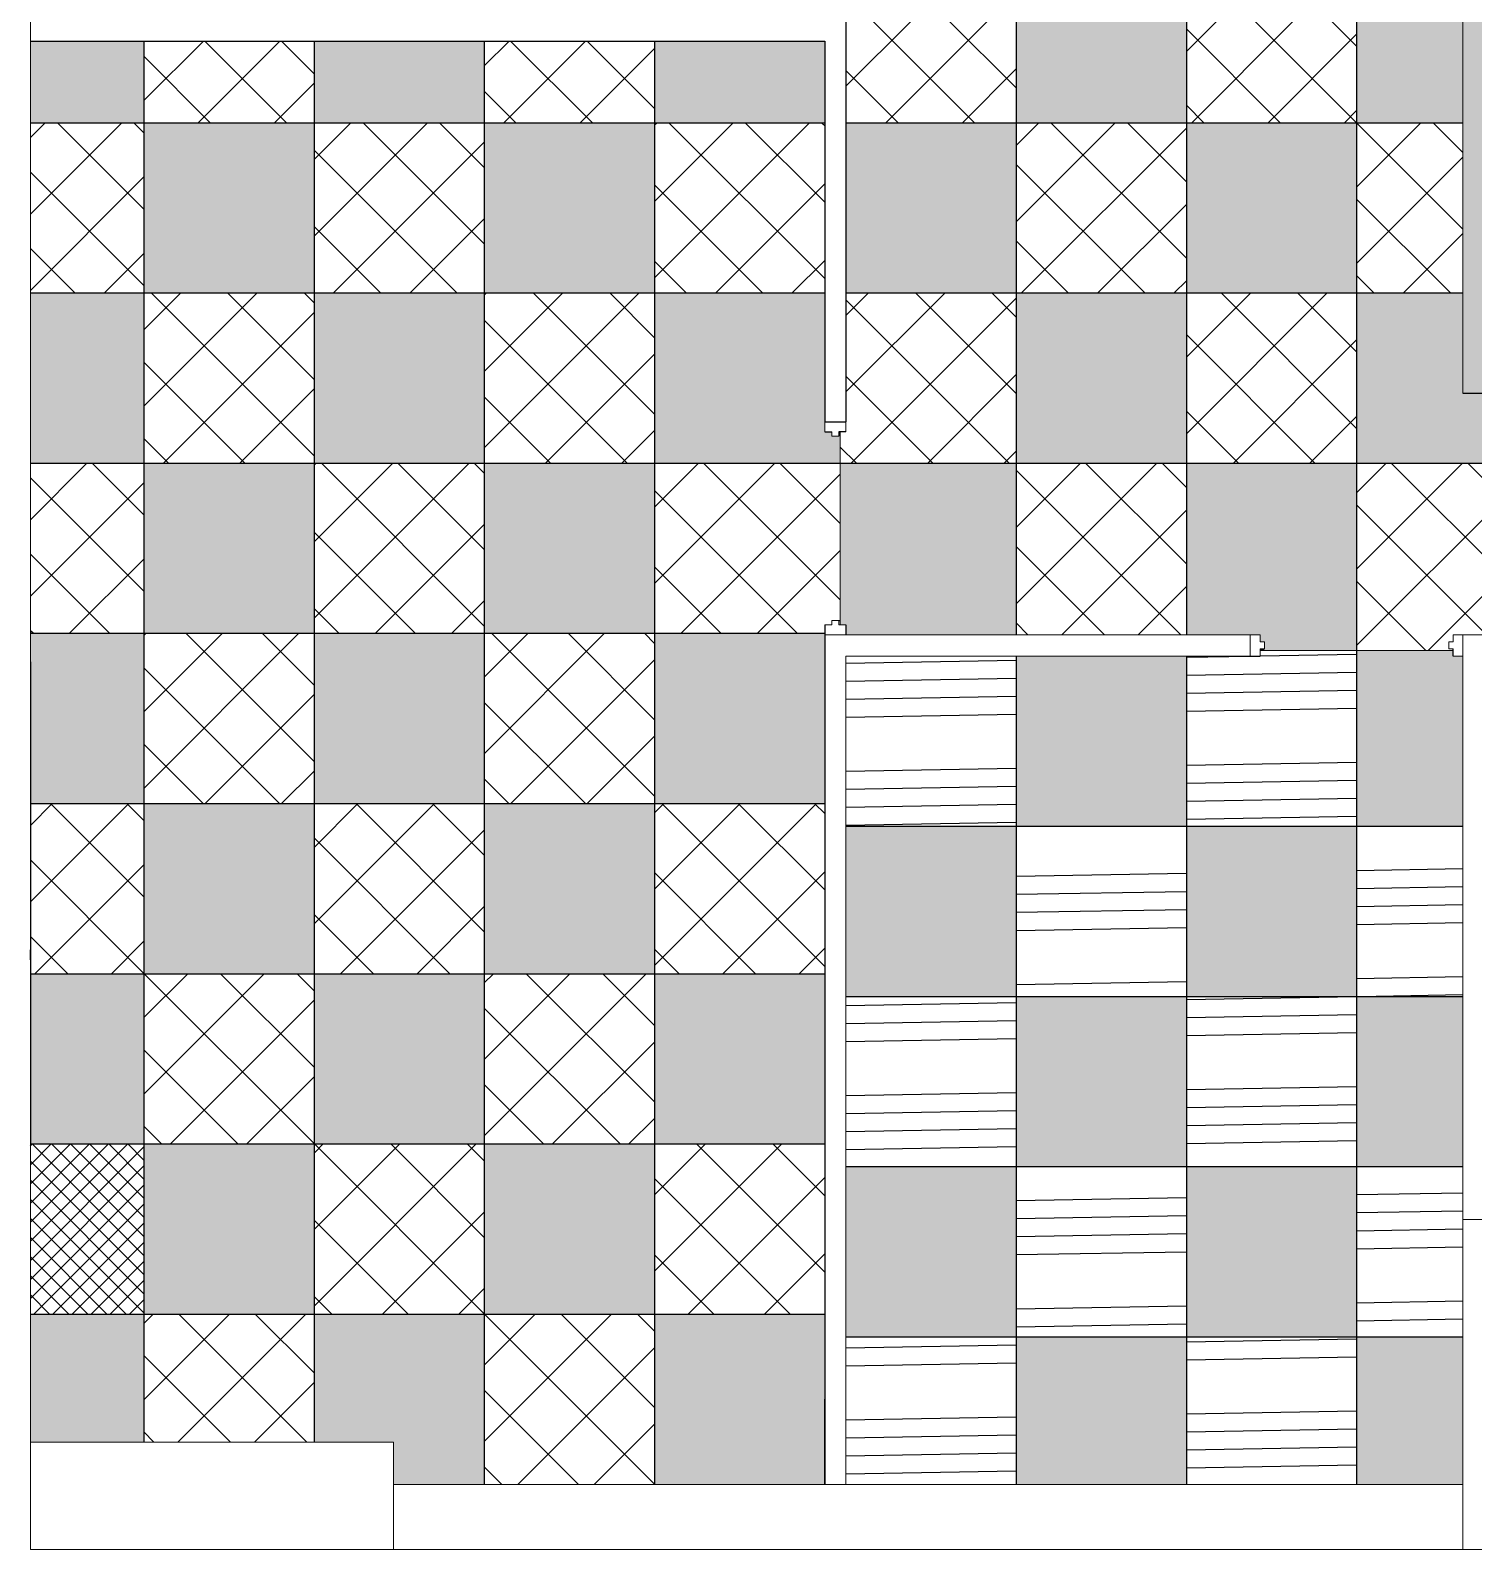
# Model space of a CAD drawing. Header units: millimetres. Extents: x 86441 to 190201, y 16532 to 98188.
# Drawn here: x 154605 to 159692, y 64816 to 70171 of the extents above; entities that cross this region are included whole.
import ezdxf

# ---------------------------------------------------------------- set-up
doc = ezdxf.new("R2010")
doc.units = ezdxf.units.MM
doc.header["$LTSCALE"] = 0.1
doc.layers.add('COLUMN', color=1, linetype='Continuous', lineweight=0)
pattern_1 = [(45, (66582.33, 38346.5), (-134.70384, 134.70384), []), (135, (66582.33, 38346.5), (-134.70384, -134.70384), [])]
pattern_2 = [(181, (66582.33, 38346.5), (6.6494, -380.942), []), (181, (66517.73, 38408.88), (6.6494, -380.942), []), (181, (66453.14, 38471.26), (6.6494, -380.942), []), (181, (66388.54, 38533.64), (6.6494, -380.942), [])]

msp = doc.modelspace()

# ---------------------------------------------------------------- hatches: boundary and pattern name
at = {"transparency": 33554684}
h = msp.add_hatch(color=25, dxfattribs=at)
h.dxf.hatch_style = 1
h.paths.add_polyline_path([(162129.9, 71868), (159729.9, 71868), (159729.9, 71793), (162129.9, 71793)])
h.paths.add_polyline_path([(159729.9, 71868), (159654.9, 71868), (159654.9, 70209), (159654.9, 68893), (159729.9, 68893)])
h.paths.add_polyline_path([(162729.9, 68993), (162129.9, 68993), (159729.9, 68993), (159729.9, 68893), (162729.9, 68893)])
at = {"true_color": 0xc7c8ca, "transparency": 33554687}
h = msp.add_hatch(dxfattribs=at)
h.set_pattern_fill('ANSI37', color=9, scale=60)
h.set_pattern_definition(pattern_1)
h.paths.add_polyline_path([(158079.9, 70209), (157479.9, 70209), (157479.9, 69846), (158079.9, 69846)])
h = msp.add_hatch(color=9, dxfattribs=at)
h.dxf.hatch_style = 1
h.paths.add_polyline_path([(158679.9, 70209), (158079.9, 70209), (158079.9, 69846), (158679.9, 69846)])
h = msp.add_hatch(dxfattribs=at)
h.set_pattern_fill('ANSI37', color=9, scale=60)
h.set_pattern_definition(pattern_1)
h.paths.add_polyline_path([(159279.9, 70209), (158679.9, 70209), (158679.9, 69846), (159279.9, 69846)])
h = msp.add_hatch(color=9, dxfattribs=at)
h.dxf.hatch_style = 1
h.paths.add_polyline_path([(159654.9, 70209), (159279.9, 70209), (159279.9, 69846), (159654.9, 69846)])
h = msp.add_hatch(color=9, dxfattribs=at)
h.dxf.hatch_style = 1
h.paths.add_polyline_path([(155004.9, 70134), (154604.9, 70134), (154604.9, 69846), (155004.9, 69846)])
h = msp.add_hatch(dxfattribs=at)
h.set_pattern_fill('ANSI37', color=9, scale=60)
h.set_pattern_definition(pattern_1)
h.paths.add_polyline_path([(155604.9, 70134), (155004.9, 70134), (155004.9, 69846), (155604.9, 69846)])
h = msp.add_hatch(color=9, dxfattribs=at)
h.dxf.hatch_style = 1
h.paths.add_polyline_path([(156204.9, 70134), (155604.9, 70134), (155604.9, 69846), (156204.9, 69846)])
h = msp.add_hatch(dxfattribs=at)
h.set_pattern_fill('ANSI37', color=9, scale=60)
h.set_pattern_definition(pattern_1)
h.paths.add_polyline_path([(156804.9, 70134), (156204.9, 70134), (156204.9, 69846), (156804.9, 69846)])
h = msp.add_hatch(color=9, dxfattribs=at)
h.dxf.hatch_style = 1
h.paths.add_polyline_path([(157404.9, 70134), (156804.9, 70134), (156804.9, 69846), (157404.9, 69846)])
h = msp.add_hatch(dxfattribs=at)
h.set_pattern_fill('ANSI37', color=9, scale=60)
h.set_pattern_definition(pattern_1)
h.paths.add_polyline_path([(155004.9, 69846), (154604.9, 69846), (154604.9, 69246), (155004.9, 69246)])
h = msp.add_hatch(color=9, dxfattribs=at)
h.dxf.hatch_style = 1
h.paths.add_polyline_path([(155604.9, 69846), (155004.9, 69846), (155004.9, 69246), (155604.9, 69246)])
h = msp.add_hatch(dxfattribs=at)
h.set_pattern_fill('ANSI37', color=9, scale=60)
h.set_pattern_definition(pattern_1)
h.paths.add_polyline_path([(156204.9, 69846), (155604.9, 69846), (155604.9, 69246), (156204.9, 69246)])
h = msp.add_hatch(color=9, dxfattribs=at)
h.dxf.hatch_style = 1
h.paths.add_polyline_path([(156804.9, 69846), (156204.9, 69846), (156204.9, 69246), (156804.9, 69246)])
h = msp.add_hatch(dxfattribs=at)
h.set_pattern_fill('ANSI37', color=9, scale=60)
h.set_pattern_definition(pattern_1)
h.paths.add_polyline_path([(157404.9, 69846), (156804.9, 69846), (156804.9, 69246), (157404.9, 69246)])
h = msp.add_hatch(color=9, dxfattribs=at)
h.dxf.hatch_style = 1
h.paths.add_polyline_path([(158079.9, 69846), (157479.9, 69846), (157479.9, 69246), (158079.9, 69246)])
h = msp.add_hatch(dxfattribs=at)
h.set_pattern_fill('ANSI37', color=9, scale=60)
h.set_pattern_definition(pattern_1)
h.paths.add_polyline_path([(158679.9, 69846), (158079.9, 69846), (158079.9, 69246), (158679.9, 69246)])
h = msp.add_hatch(color=9, dxfattribs=at)
h.dxf.hatch_style = 1
h.paths.add_polyline_path([(159279.9, 69846), (158679.9, 69846), (158679.9, 69246), (159279.9, 69246)])
h = msp.add_hatch(dxfattribs=at)
h.set_pattern_fill('ANSI37', color=9, scale=60)
h.set_pattern_definition(pattern_1)
h.paths.add_polyline_path([(159654.9, 69846), (159279.9, 69846), (159279.9, 69246), (159654.9, 69246)])
h = msp.add_hatch(color=9, dxfattribs=at)
h.dxf.hatch_style = 1
h.paths.add_polyline_path([(155004.9, 69246), (154604.9, 69246), (154604.9, 68646), (155004.9, 68646)])
h = msp.add_hatch(dxfattribs=at)
h.set_pattern_fill('ANSI37', color=9, scale=60)
h.set_pattern_definition(pattern_1)
h.paths.add_polyline_path([(155604.9, 69246), (155004.9, 69246), (155004.9, 68646), (155604.9, 68646)])
h = msp.add_hatch(color=9, dxfattribs=at)
h.dxf.hatch_style = 1
h.paths.add_polyline_path([(156204.9, 69246), (155604.9, 69246), (155604.9, 68646), (156204.9, 68646)])
h = msp.add_hatch(dxfattribs=at)
h.set_pattern_fill('ANSI37', color=9, scale=60)
h.set_pattern_definition(pattern_1)
h.paths.add_polyline_path([(156804.9, 69246), (156204.9, 69246), (156204.9, 68646), (156804.9, 68646)])
h = msp.add_hatch(color=9, dxfattribs=at)
h.dxf.hatch_style = 1
h.paths.add_polyline_path([(157404.9, 69246), (156804.9, 69246), (156804.9, 68646), (157459.9, 68646), (157459.9, 68741), (157429.9, 68741), (157429.9, 68756), (157404.9, 68756), (157404.9, 68791)])
h = msp.add_hatch(dxfattribs=at)
h.set_pattern_fill('ANSI37', color=9, scale=60)
h.set_pattern_definition(pattern_1)
h.paths.add_polyline_path([(158079.9, 69246), (157479.9, 69246), (157479.9, 68791), (157479.9, 68756), (157459.9, 68756), (157459.9, 68646), (158079.9, 68646)])
h = msp.add_hatch(color=9, dxfattribs=at)
h.dxf.hatch_style = 1
h.paths.add_polyline_path([(158679.9, 69246), (158079.9, 69246), (158079.9, 68646), (158679.9, 68646)])
h = msp.add_hatch(dxfattribs=at)
h.set_pattern_fill('ANSI37', color=9, scale=60)
h.set_pattern_definition(pattern_1)
h.paths.add_polyline_path([(159279.9, 69246), (158679.9, 69246), (158679.9, 68646), (159279.9, 68646)])
h = msp.add_hatch(color=9, dxfattribs=at)
h.dxf.hatch_style = 1
h.paths.add_polyline_path([(159879.9, 68893), (159654.9, 68893), (159654.9, 69246), (159279.9, 69246), (159279.9, 68646), (159879.9, 68646)])
h = msp.add_hatch(color=9, dxfattribs=at)
h.dxf.hatch_style = 1
h.paths.add_polyline_path([(157459.9, 68756), (157454.9, 68756), (157454.9, 68741), (157459.9, 68741)])
h = msp.add_hatch(dxfattribs=at)
h.set_pattern_fill('ANSI37', color=9, scale=60)
h.set_pattern_definition(pattern_1)
h.paths.add_polyline_path([(155004.9, 68646), (154604.9, 68646), (154604.9, 68046), (155004.9, 68046)])
h = msp.add_hatch(color=9, dxfattribs=at)
h.dxf.hatch_style = 1
h.paths.add_polyline_path([(155604.9, 68646), (155004.9, 68646), (155004.9, 68046), (155604.9, 68046)])
h = msp.add_hatch(dxfattribs=at)
h.set_pattern_fill('ANSI37', color=9, scale=60)
h.set_pattern_definition(pattern_1)
h.paths.add_polyline_path([(156204.9, 68646), (155604.9, 68646), (155604.9, 68046), (156204.9, 68046)])
h = msp.add_hatch(color=9, dxfattribs=at)
h.dxf.hatch_style = 1
h.paths.add_polyline_path([(156804.9, 68646), (156204.9, 68646), (156204.9, 68046), (156804.9, 68046)])
h = msp.add_hatch(dxfattribs=at)
h.set_pattern_fill('ANSI37', color=9, scale=60)
h.set_pattern_definition(pattern_1)
h.paths.add_polyline_path([(157459.9, 68646), (156804.9, 68646), (156804.9, 68046), (157404.9, 68046), (157404.9, 68076), (157429.9, 68076), (157429.9, 68091), (157459.9, 68091)])
h = msp.add_hatch(color=9, dxfattribs=at)
h.dxf.hatch_style = 1
h.paths.add_polyline_path([(158079.9, 68646), (157459.9, 68646), (157459.9, 68076), (157479.9, 68076), (157479.9, 68041), (158079.9, 68041)])
h = msp.add_hatch(dxfattribs=at)
h.set_pattern_fill('ANSI37', color=9, scale=60)
h.set_pattern_definition(pattern_1)
h.paths.add_polyline_path([(158679.9, 68646), (158079.9, 68646), (158079.9, 68041), (158679.9, 68041)])
h = msp.add_hatch(color=9, dxfattribs=at)
h.dxf.hatch_style = 1
h.paths.add_polyline_path([(159279.9, 68646), (158679.9, 68646), (158679.9, 68041), (158904.9, 68041), (158939.9, 68041), (158939.9, 68016), (158954.9, 68016), (158954.9, 67986), (159279.9, 67986)])
h = msp.add_hatch(dxfattribs=at)
h.set_pattern_fill('ANSI37', color=9, scale=60)
h.set_pattern_definition(pattern_1)
h.paths.add_polyline_path([(159879.9, 68646), (159279.9, 68646), (159279.9, 67986), (159614.9, 67986), (159619.9, 67986), (159619.9, 67991), (159604.9, 67991), (159604.9, 68016), (159619.9, 68016), (159619.9, 68041), (159654.9, 68041), (159764.9, 68041), (159764.9, 68016), (159779.9, 68016), (159779.9, 67991), (159764.9, 67991), (159764.9, 67986), (159879.9, 67986)])
h = msp.add_hatch(dxfattribs=at)
h.set_pattern_fill('ANSI37', color=9, scale=60)
h.set_pattern_definition(pattern_1)
h.paths.add_polyline_path([(157459.9, 68091), (157454.9, 68091), (157454.9, 68076), (157459.9, 68076)], flags=17)
h = msp.add_hatch(color=9, dxfattribs=at)
h.dxf.hatch_style = 1
h.paths.add_polyline_path([(155004.9, 68046), (154604.9, 68046), (154604.9, 67910), (154604.9, 67446), (155004.9, 67446)])
h = msp.add_hatch(dxfattribs=at)
h.set_pattern_fill('ANSI37', color=9, scale=60)
h.set_pattern_definition(pattern_1)
h.paths.add_polyline_path([(155604.9, 68046), (155004.9, 68046), (155004.9, 67446), (155604.9, 67446)])
h = msp.add_hatch(color=9, dxfattribs=at)
h.dxf.hatch_style = 1
h.paths.add_polyline_path([(156204.9, 68046), (155604.9, 68046), (155604.9, 67446), (156204.9, 67446)])
h = msp.add_hatch(dxfattribs=at)
h.set_pattern_fill('ANSI37', color=9, scale=60)
h.set_pattern_definition(pattern_1)
h.paths.add_polyline_path([(156804.9, 68046), (156204.9, 68046), (156204.9, 67446), (156804.9, 67446)])
h = msp.add_hatch(color=9, dxfattribs=at)
h.dxf.hatch_style = 1
h.paths.add_polyline_path([(157404.9, 68046), (156804.9, 68046), (156804.9, 67446), (157404.9, 67446)])
at = {"true_color": 0x66682c, "transparency": 33554687}
h = msp.add_hatch(dxfattribs=at)
h.set_pattern_fill('ANSI34', color=77, scale=20, angle=136)
h.set_pattern_definition(pattern_2)
h.paths.add_polyline_path([(158079.9, 67966), (157479.9, 67966), (157479.9, 67366), (158079.9, 67366)])
at = {"true_color": 0x000000, "transparency": 33554687}
h = msp.add_hatch(color=18, dxfattribs=at)
h.dxf.hatch_style = 1
h.paths.add_polyline_path([(158679.9, 67966), (158079.9, 67966), (158079.9, 67366), (158679.9, 67366)])
at = {"true_color": 0x66682c, "transparency": 33554687}
h = msp.add_hatch(dxfattribs=at)
h.set_pattern_fill('ANSI34', color=77, scale=20, angle=136)
h.set_pattern_definition(pattern_2)
h.paths.add_polyline_path([(159279.9, 67986), (158939.9, 67986), (158939.9, 67966), (158904.9, 67966), (158679.9, 67966), (158679.9, 67366), (159279.9, 67366)])
at = {"true_color": 0xc7c8ca, "transparency": 33554687}
h = msp.add_hatch(color=9, dxfattribs=at)
h.dxf.hatch_style = 1
h.paths.add_polyline_path([(158954.9, 67991), (158939.9, 67991), (158939.9, 67986), (158954.9, 67986)], flags=17)
at = {"true_color": 0x000000, "transparency": 33554687}
h = msp.add_hatch(color=18, dxfattribs=at)
h.dxf.hatch_style = 1
h.paths.add_polyline_path([(159654.9, 67966), (159619.9, 67966), (159619.9, 67986), (159604.9, 67986), (159279.9, 67986), (159279.9, 67366), (159654.9, 67366)])
at = {"true_color": 0xc7c8ca, "transparency": 33554687}
h = msp.add_hatch(dxfattribs=at)
h.set_pattern_fill('ANSI37', color=9, scale=60)
h.set_pattern_definition(pattern_1)
h.paths.add_polyline_path([(155004.9, 67446), (154604.9, 67446), (154604.9, 66895), (154604.9, 66846), (155004.9, 66846)])
h = msp.add_hatch(color=9, dxfattribs=at)
h.dxf.hatch_style = 1
h.paths.add_polyline_path([(155604.9, 67446), (155004.9, 67446), (155004.9, 66846), (155604.9, 66846)])
h = msp.add_hatch(dxfattribs=at)
h.set_pattern_fill('ANSI37', color=9, scale=60)
h.set_pattern_definition(pattern_1)
h.paths.add_polyline_path([(156204.9, 67446), (155604.9, 67446), (155604.9, 66846), (156204.9, 66846)])
h = msp.add_hatch(color=9, dxfattribs=at)
h.dxf.hatch_style = 1
h.paths.add_polyline_path([(156804.9, 67446), (156204.9, 67446), (156204.9, 66846), (156804.9, 66846)])
h = msp.add_hatch(dxfattribs=at)
h.set_pattern_fill('ANSI37', color=9, scale=60)
h.set_pattern_definition(pattern_1)
h.paths.add_polyline_path([(157404.9, 67446), (156804.9, 67446), (156804.9, 66846), (157404.9, 66846)])
at = {"true_color": 0x000000, "transparency": 33554687}
h = msp.add_hatch(color=18, dxfattribs=at)
h.dxf.hatch_style = 1
h.paths.add_polyline_path([(158079.9, 67366), (157479.9, 67366), (157479.9, 66766), (158079.9, 66766)])
at = {"true_color": 0x66682c, "transparency": 33554687}
h = msp.add_hatch(dxfattribs=at)
h.set_pattern_fill('ANSI34', color=77, scale=20, angle=136)
h.set_pattern_definition(pattern_2)
h.paths.add_polyline_path([(158679.9, 67366), (158079.9, 67366), (158079.9, 66766), (158679.9, 66766)])
at = {"true_color": 0x000000, "transparency": 33554687}
h = msp.add_hatch(color=18, dxfattribs=at)
h.dxf.hatch_style = 1
h.paths.add_polyline_path([(159279.9, 67366), (158679.9, 67366), (158679.9, 66766), (159279.9, 66766)])
at = {"true_color": 0x66682c, "transparency": 33554687}
h = msp.add_hatch(dxfattribs=at)
h.set_pattern_fill('ANSI34', color=77, scale=20, angle=136)
h.set_pattern_definition(pattern_2)
h.paths.add_polyline_path([(159654.9, 67366), (159279.9, 67366), (159279.9, 66766), (159654.9, 66766)])
at = {"true_color": 0xc7c8ca, "transparency": 33554687}
h = msp.add_hatch(color=9, dxfattribs=at)
h.dxf.hatch_style = 1
h.paths.add_polyline_path([(155004.9, 66846), (154604.9, 66846), (154604.9, 66246), (155004.9, 66246)])
h = msp.add_hatch(dxfattribs=at)
h.set_pattern_fill('ANSI37', color=9, scale=60)
h.set_pattern_definition(pattern_1)
h.paths.add_polyline_path([(155604.9, 66846), (155004.9, 66846), (155004.9, 66246), (155604.9, 66246)])
h = msp.add_hatch(color=9, dxfattribs=at)
h.dxf.hatch_style = 1
h.paths.add_polyline_path([(156204.9, 66846), (155604.9, 66846), (155604.9, 66246), (156204.9, 66246)])
h = msp.add_hatch(dxfattribs=at)
h.set_pattern_fill('ANSI37', color=9, scale=60)
h.set_pattern_definition(pattern_1)
h.paths.add_polyline_path([(156804.9, 66846), (156204.9, 66846), (156204.9, 66246), (156804.9, 66246)])
h = msp.add_hatch(color=9, dxfattribs=at)
h.dxf.hatch_style = 1
h.paths.add_polyline_path([(157404.9, 66846), (156804.9, 66846), (156804.9, 66246), (157404.9, 66246)])
at = {"true_color": 0x66682c, "transparency": 33554687}
h = msp.add_hatch(dxfattribs=at)
h.set_pattern_fill('ANSI34', color=77, scale=20, angle=136)
h.set_pattern_definition(pattern_2)
h.paths.add_polyline_path([(158079.9, 66766), (157479.9, 66766), (157479.9, 66166), (158079.9, 66166)])
at = {"true_color": 0x000000, "transparency": 33554687}
h = msp.add_hatch(color=18, dxfattribs=at)
h.dxf.hatch_style = 1
h.paths.add_polyline_path([(158679.9, 66766), (158079.9, 66766), (158079.9, 66166), (158679.9, 66166)])
at = {"true_color": 0x66682c, "transparency": 33554687}
h = msp.add_hatch(dxfattribs=at)
h.set_pattern_fill('ANSI34', color=77, scale=20, angle=136)
h.set_pattern_definition(pattern_2)
h.paths.add_polyline_path([(159279.9, 66766), (158679.9, 66766), (158679.9, 66166), (159279.9, 66166)])
at = {"true_color": 0x000000, "transparency": 33554687}
h = msp.add_hatch(color=18, dxfattribs=at)
h.dxf.hatch_style = 1
h.paths.add_polyline_path([(159654.9, 66766), (159279.9, 66766), (159279.9, 66166), (159654.9, 66166)])
at = {"true_color": 0x939598, "transparency": 33554687}
h = msp.add_hatch(dxfattribs=at)
h.set_pattern_fill('ANSI37', color=252, scale=15)
h.set_pattern_definition([(45, (66582.33, 51361.39), (-33.67596, 33.67596), []), (135, (66582.33, 51361.39), (-33.67596, -33.67596), [])])
h.paths.add_polyline_path([(155004.9, 66246), (154604.9, 66246), (154604.9, 65646), (155004.9, 65646)])
at = {"true_color": 0xc7c8ca, "transparency": 33554687}
h = msp.add_hatch(color=9, dxfattribs=at)
h.dxf.hatch_style = 1
h.paths.add_polyline_path([(155604.9, 66246), (155004.9, 66246), (155004.9, 65646), (155604.9, 65646)])
h = msp.add_hatch(dxfattribs=at)
h.set_pattern_fill('ANSI37', color=9, scale=60)
h.set_pattern_definition(pattern_1)
h.paths.add_polyline_path([(156204.9, 66246), (155604.9, 66246), (155604.9, 65646), (156204.9, 65646)])
h = msp.add_hatch(color=9, dxfattribs=at)
h.dxf.hatch_style = 1
h.paths.add_polyline_path([(156804.9, 66246), (156204.9, 66246), (156204.9, 65646), (156804.9, 65646)])
h = msp.add_hatch(dxfattribs=at)
h.set_pattern_fill('ANSI37', color=9, scale=60)
h.set_pattern_definition(pattern_1)
h.paths.add_polyline_path([(157404.9, 66246), (156804.9, 66246), (156804.9, 65646), (157404.9, 65646)])
at = {"true_color": 0x000000, "transparency": 33554687}
h = msp.add_hatch(color=18, dxfattribs=at)
h.dxf.hatch_style = 1
h.paths.add_polyline_path([(158079.9, 66166), (157479.9, 66166), (157479.9, 65566), (158079.9, 65566)])
at = {"true_color": 0x66682c, "transparency": 33554687}
h = msp.add_hatch(dxfattribs=at)
h.set_pattern_fill('ANSI34', color=77, scale=20, angle=136)
h.set_pattern_definition(pattern_2)
h.paths.add_polyline_path([(158679.9, 66166), (158079.9, 66166), (158079.9, 65566), (158679.9, 65566)])
at = {"true_color": 0x000000, "transparency": 33554687}
h = msp.add_hatch(color=18, dxfattribs=at)
h.dxf.hatch_style = 1
h.paths.add_polyline_path([(159279.9, 66166), (158679.9, 66166), (158679.9, 65566), (159279.9, 65566)])
at = {"true_color": 0x66682c, "transparency": 33554687}
h = msp.add_hatch(dxfattribs=at)
h.set_pattern_fill('ANSI34', color=77, scale=20, angle=136)
h.set_pattern_definition(pattern_2)
h.paths.add_polyline_path([(159654.9, 65980), (159654.9, 66166), (159279.9, 66166), (159279.9, 65566), (159654.9, 65566)])
at = {"true_color": 0xc7c8ca, "transparency": 33554687}
h = msp.add_hatch(color=9, dxfattribs=at)
h.dxf.hatch_style = 1
h.paths.add_polyline_path([(155004.9, 65646), (154604.9, 65646), (154604.9, 65195), (155004.9, 65195)])
h = msp.add_hatch(dxfattribs=at)
h.set_pattern_fill('ANSI37', color=9, scale=60)
h.set_pattern_definition(pattern_1)
h.paths.add_polyline_path([(155604.9, 65646), (155004.9, 65646), (155004.9, 65195), (155604.9, 65195)])
h = msp.add_hatch(color=9, dxfattribs=at)
h.dxf.hatch_style = 1
h.paths.add_polyline_path([(156204.9, 65646), (155604.9, 65646), (155604.9, 65195), (155884.9, 65195), (155884.9, 65046), (156204.9, 65046)])
h = msp.add_hatch(dxfattribs=at)
h.set_pattern_fill('ANSI37', color=9, scale=60)
h.set_pattern_definition(pattern_1)
h.paths.add_polyline_path([(156804.9, 65646), (156204.9, 65646), (156204.9, 65046), (156804.9, 65046)])
h = msp.add_hatch(color=9, dxfattribs=at)
h.dxf.hatch_style = 1
h.paths.add_polyline_path([(157404.9, 65646), (156804.9, 65646), (156804.9, 65046), (157404.9, 65046), (157404.9, 65346)])
at = {"true_color": 0x66682c, "transparency": 33554687}
h = msp.add_hatch(dxfattribs=at)
h.set_pattern_fill('ANSI34', color=77, scale=20, angle=136)
h.set_pattern_definition(pattern_2)
h.paths.add_polyline_path([(158079.9, 65566), (157479.9, 65566), (157479.9, 65046), (158079.9, 65046)])
at = {"true_color": 0x000000, "transparency": 33554687}
h = msp.add_hatch(color=18, dxfattribs=at)
h.dxf.hatch_style = 1
h.paths.add_polyline_path([(158679.9, 65566), (158079.9, 65566), (158079.9, 65046), (158679.9, 65046)])
at = {"true_color": 0x66682c, "transparency": 33554687}
h = msp.add_hatch(dxfattribs=at)
h.set_pattern_fill('ANSI34', color=77, scale=20, angle=136)
h.set_pattern_definition(pattern_2)
h.paths.add_polyline_path([(159279.9, 65566), (158679.9, 65566), (158679.9, 65046), (159279.9, 65046)])
at = {"true_color": 0x000000, "transparency": 33554687}
h = msp.add_hatch(color=18, dxfattribs=at)
h.dxf.hatch_style = 1
h.paths.add_polyline_path([(159654.9, 65566), (159279.9, 65566), (159279.9, 65046), (159654.9, 65046)])

# ---------------------------------------------------------------- linework, layer by layer
at = {"color": 4, "lineweight": 18, "transparency": 33554687}
for p, q in [((154604.9, 75144), (154604.9, 67910)), ((157479.9, 68791), (157479.9, 70209)), ((154604.9, 70134), (157404.9, 70134)), ((154604.9, 70134), (154604.9, 67446)), ((157404.9, 70134), (157404.9, 68791)), ((157404.9, 68041), (158904.9, 68041)), ((157404.9, 68041), (157404.9, 65046)), ((159654.9, 68041), (159729.9, 68041)), ((157479.9, 67966), (157479.9, 65046)), ((157479.9, 67966), (158904.9, 67966)), ((159654.9, 67966), (159654.9, 65980)), ((154604.9, 66895), (154604.9, 65195)), ((154604.9, 65195), (154604.9, 65495))]:
    msp.add_line(p, q, dxfattribs=at)
at = {"color": 25, "lineweight": 9, "transparency": 33554687}
msp.add_line((159654.9, 74359), (159654.9, 68893), dxfattribs=at)
at = {"transparency": 33554687}
for p, q in [((157479.9, 70209), (157479.9, 68791)), ((158079.9, 70209), (158079.9, 68041)), ((158679.9, 70209), (158679.9, 68041)), ((159279.9, 70209), (159279.9, 67986)), ((154604.9, 70134), (157404.9, 70134)), ((155004.9, 70134), (155004.9, 65195)), ((155604.9, 70134), (155604.9, 65195)), ((156204.9, 70134), (156204.9, 65046)), ((156804.9, 70134), (156804.9, 65046)), ((157404.9, 70134), (157404.9, 68791)), ((159654.9, 68893), (162729.9, 68893)), ((157404.9, 68791), (157479.9, 68791)), ((157404.9, 68076), (157404.9, 65046)), ((157479.9, 68076), (157479.9, 68041)), ((154604.9, 66895), (154604.9, 66246))]:
    msp.add_line(p, q, dxfattribs=at)
at = {"color": 9, "true_color": 0xc7c8ca, "transparency": 33554687}
for p, q in [((154604.9, 69846), (157404.9, 69846)), ((157479.9, 69846), (159654.9, 69846)), ((154604.9, 69246), (157404.9, 69246)), ((157479.9, 69246), (159654.9, 69246)), ((154604.9, 68646), (157459.9, 68646)), ((157459.9, 68646), (163029.9, 68646)), ((154604.9, 68046), (157404.9, 68046)), ((154604.9, 67446), (157404.9, 67446)), ((154604.9, 66846), (157404.9, 66846)), ((154604.9, 66246), (157404.9, 66246)), ((154604.9, 65646), (157404.9, 65646))]:
    msp.add_line(p, q, dxfattribs=at)
at = {"color": 7, "true_color": 0xffffff, "transparency": 33554687}
for p, q in [((157479.9, 69846), (159654.9, 69846)), ((157404.9, 68756), (157429.9, 68756)), ((157479.9, 68756), (157454.9, 68756)), ((157479.9, 68756), (157479.9, 68756)), ((157479.9, 68076), (157479.9, 68076)), ((158939.9, 68041), (158939.9, 68041)), ((159619.9, 68041), (159619.9, 68041)), ((158904.9, 67966), (158939.9, 67966)), ((159619.9, 67966), (159619.9, 67991)), ((154604.9, 67945), (154604.9, 66895)), ((154604.9, 66895), (154604.9, 66930))]:
    msp.add_line(p, q, dxfattribs=at)
at = {"color": 17, "lineweight": 5, "transparency": 33554687}
msp.add_line((163029.9, 68893), (159654.9, 68893), dxfattribs=at)
at = {"color": 4, "lineweight": 5, "transparency": 33554687}
for p, q in [((157479.9, 68791), (157404.9, 68791)), ((157404.9, 68791), (157404.9, 68756)), ((157479.9, 68791), (157479.9, 68756)), ((157429.9, 68756), (157429.9, 68741)), ((157454.9, 68741), (157429.9, 68741)), ((157454.9, 68741), (157454.9, 68756)), ((157454.9, 68756), (157479.9, 68756)), ((157459.9, 68756), (157459.9, 68076)), ((157404.9, 68076), (157429.9, 68076)), ((157404.9, 68041), (157404.9, 68076)), ((157429.9, 68076), (157429.9, 68091)), ((157454.9, 68091), (157429.9, 68091)), ((157454.9, 68076), (157454.9, 68091)), ((157479.9, 68076), (157454.9, 68076)), ((157479.9, 68041), (157479.9, 68076)), ((157479.9, 68041), (157404.9, 68041)), ((158904.9, 68041), (158904.9, 67966)), ((158904.9, 68041), (158939.9, 68041)), ((158939.9, 68041), (158939.9, 68016)), ((158939.9, 68016), (158954.9, 68016)), ((158954.9, 68016), (158954.9, 67991)), ((159619.9, 68016), (159604.9, 68016)), ((159604.9, 68016), (159604.9, 67991)), ((159619.9, 68041), (159619.9, 68016)), ((159654.9, 68041), (159619.9, 68041)), ((159654.9, 68041), (159654.9, 67966)), ((158939.9, 67966), (158939.9, 67991)), ((158939.9, 67991), (158954.9, 67991)), ((158939.9, 67986), (159614.9, 67986)), ((159619.9, 67991), (159604.9, 67991)), ((159619.9, 67986), (159604.9, 67986)), ((159654.9, 67966), (159619.9, 67966))]:
    msp.add_line(p, q, dxfattribs=at)
at = {"color": 77, "true_color": 0x66682c, "transparency": 33554687}
for p, q in [((158079.9, 67966), (158079.9, 65046)), ((158679.9, 67966), (158679.9, 65046)), ((159279.9, 67986), (159279.9, 65046)), ((157479.9, 67366), (159654.9, 67366)), ((157479.9, 66766), (159654.9, 66766)), ((157479.9, 66166), (159654.9, 66166)), ((157479.9, 65566), (159654.9, 65566))]:
    msp.add_line(p, q, dxfattribs=at)
at = {"color": 251, "true_color": 0x524d49, "transparency": 33554687}
for p in [(157404.9, 65646), (157404.9, 65046)]:
    msp.add_line(p, (157404.9, 65346), dxfattribs=at)
at = {"color": 18, "lineweight": 5, "true_color": 0x000000, "transparency": 33554687}
for p, q in [((155884.9, 65046), (159654.9, 65046)), ((155884.9, 64816), (159654.9, 64816))]:
    msp.add_line(p, q, dxfattribs=at)
at = {"transparency": 33554687}
for points in [[(157454.9, 68756), (157459.9, 68756)], [(157454.9, 68091), (157459.9, 68091)]]:
    msp.add_lwpolyline(points, dxfattribs=at)
at = {"layer": 'COLUMN', "transparency": 33554687}
for p, q in [((159654.9, 65980), (159956.9, 65980)), ((159654.9, 64816), (159654.9, 65980)), ((154604.9, 65195), (155884.9, 65195)), ((154604.9, 65195), (154604.9, 64816)), ((155884.9, 65195), (155884.9, 64816)), ((154604.9, 64816), (155884.9, 64816)), ((159654.9, 64816), (159956.9, 64816))]:
    msp.add_line(p, q, dxfattribs=at)

doc.saveas('drawing.dxf')
